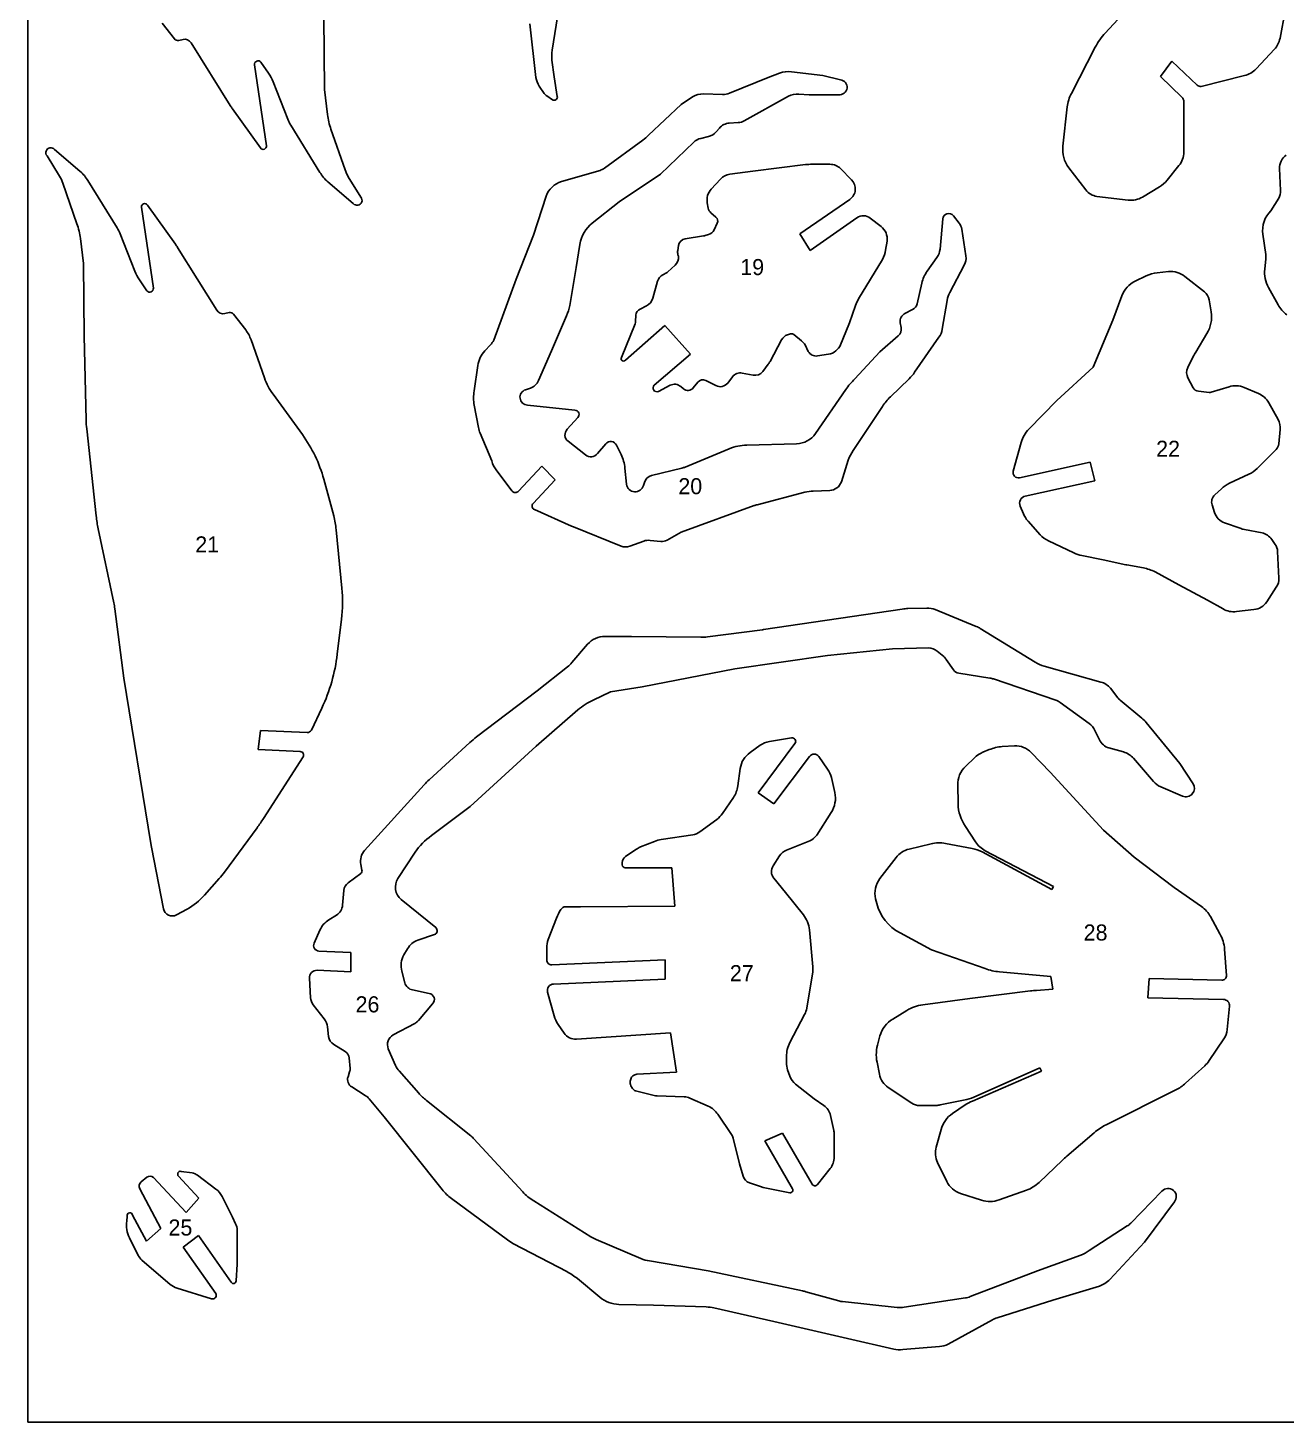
# Model space of a CAD drawing. Extents: x 0 to 24, y 0 to 19.3.
# Drawn here: x 0 to 8.31, y 0 to 9.2 of the extents above; entities that cross this region are included whole.
import ezdxf

# ---------------------------------------------------------------- set-up
doc = ezdxf.new("R2010")
doc.units = 0
doc.layers.add('WHITE', color=7, linetype='CONTINUOUS')
doc.layers.add('YELLOW', color=2, linetype='CONTINUOUS')

msp = doc.modelspace()

# ---------------------------------------------------------------- linework, layer by layer
at = {"layer": 'WHITE', "linetype": 'CONTINUOUS'}
for p, q in [((0, 0), (0, 19.260324)), ((7.114148, 9.170262), (7.283832, 9.351603)), ((8.301888, 9.316611), (8.267977, 9.135262)), ((0.88677, 9.235733), (0.967369, 9.131804)), ((1.957875, 8.797748), (1.953633, 9.278153)), ((3.315439, 9.231766), (3.354681, 8.87756)), ((3.46179, 9.056784), (3.496787, 9.277369)), ((0.997063, 9.1212), (1.024645, 9.127527)), ((1.077661, 9.105293), (1.336422, 8.691697)), ((6.890381, 8.771513), (7.048402, 9.077995)), ((8.230855, 9.063152), (8.109963, 8.933766)), ((1.575035, 8.426572), (1.496558, 8.960004)), ((1.538978, 8.976971), (1.588821, 8.904857)), ((3.474517, 8.880742), (3.46073, 8.991033)), ((7.55426, 8.984671), (7.477904, 8.882863)), ((7.720758, 8.825596), (7.55426, 8.984671)), ((1.619577, 8.848652), (1.716082, 8.601555)), ((3.495726, 8.75136), (3.474517, 8.880742)), ((4.633642, 8.772575), (4.889223, 8.876499)), ((4.889223, 8.876499), (4.963459, 8.905133)), ((5.042996, 8.914671), (5.248734, 8.889225)), ((5.248734, 8.889225), (5.365388, 8.861652)), ((7.477904, 8.882863), (7.620012, 8.746057)), ((8.033606, 8.889225), (7.747272, 8.818172)), ((1.978025, 8.63231), (1.957875, 8.797748)), ((3.376948, 8.819231), (3.409826, 8.771509)), ((3.426794, 8.754541), (3.463912, 8.730151)), ((4.314433, 8.699395), (4.388668, 8.748179)), ((4.461842, 8.768324), (4.586982, 8.764086)), ((5.021776, 8.752441), (4.730148, 8.590165)), ((5.159651, 8.763026), (5.089659, 8.767268)), ((5.353723, 8.763026), (5.159651, 8.763026)), ((1.35127, 8.669426), (1.53582, 8.41174)), ((4.098084, 8.495786), (4.314433, 8.699395)), ((6.83418, 8.423665), (6.862814, 8.682428)), ((7.632737, 8.716364), (7.632737, 8.384428)), ((1.736231, 8.562317), (1.928181, 8.250529)), ((4.690911, 8.578486), (4.631522, 8.575318)), ((2.094681, 8.267498), (2.001357, 8.534744)), ((4.493662, 8.486216), (4.442753, 8.47457)), ((4.565772, 8.542442), (4.544562, 8.518051)), ((0.34392, 8.258227), (0.176362, 8.401395)), ((3.806446, 8.277327), (4.060974, 8.463964)), ((4.397144, 8.450187), (4.176567, 8.239138)), ((0.126519, 8.358975), (0.209241, 8.225355)), ((5.134199, 8.301708), (4.787416, 8.258227)), ((5.296456, 8.303829), (5.177679, 8.303823)), ((7.600921, 8.295346), (7.522446, 8.198839)), ((0.588897, 7.883871), (0.396947, 8.195659)), ((2.198609, 8.087213), (2.115887, 8.220833)), ((3.5233, 8.189296), (3.77782, 8.26353)), ((4.176567, 8.239138), (3.905079, 8.056733)), ((4.574255, 8.206263), (4.5127, 8.140555)), ((4.787416, 8.258227), (4.634703, 8.238081)), ((5.438563, 8.202022), (5.366449, 8.275196)), ((6.985833, 8.134149), (6.87342, 8.280499)), ((8.264783, 8.275195), (8.272218, 8.129908)), ((0.230447, 8.17869), (0.323771, 7.911444)), ((1.981207, 8.18796), (2.148766, 8.044793)), ((7.471545, 8.154292), (7.360188, 8.087488)), ((0.750093, 8.019616), (0.828569, 7.486184)), ((0.973857, 7.776761), (0.789308, 8.034448)), ((3.337713, 7.836148), (3.422552, 8.09279)), ((3.905079, 8.056733), (3.726915, 7.915687)), ((4.486233, 8.048248), (4.492567, 8.014307)), ((5.098142, 7.843572), (5.426897, 8.071579)), ((7.265805, 8.067338), (7.059006, 8.091729)), ((8.259492, 8.080064), (8.207529, 7.997345)), ((4.510626, 7.983558), (4.543505, 7.95493)), ((4.551985, 7.915687), (4.531835, 7.871145)), ((5.474619, 7.950682), (5.164954, 7.734341)), ((5.633695, 7.893416), (5.562642, 7.948561)), ((6.022899, 7.742824), (6.040926, 7.943259)), ((6.11092, 7.96447), (6.149098, 7.915687)), ((0.705551, 7.597536), (0.609045, 7.844633)), ((3.224238, 7.545572), (3.337713, 7.836148)), ((4.461843, 7.830847), (4.339884, 7.811758)), ((4.493658, 7.839331), (4.472446, 7.834032)), ((5.164954, 7.734341), (5.098142, 7.843572)), ((6.167126, 7.874327), (6.193638, 7.698284)), ((8.154472, 7.841448), (8.173592, 7.707829)), ((0.347103, 7.813878), (0.367252, 7.64844)), ((1.247466, 7.340895), (0.988705, 7.754491)), ((3.645261, 7.774639), (3.620866, 7.621928)), ((4.296404, 7.768277), (4.291102, 7.735402)), ((5.663388, 7.736461), (5.672934, 7.796911)), ((0.367252, 7.64844), (0.371494, 7.168034)), ((4.292163, 7.706768), (4.295343, 7.696162)), ((5.485225, 7.41513), (5.642181, 7.676011)), ((5.938043, 7.597546), (6.002749, 7.688739)), ((8.173591, 7.679195), (8.167229, 7.612383)), ((3.620866, 7.621928), (3.578446, 7.37059)), ((4.216867, 7.586932), (4.192469, 7.574217)), ((4.273074, 7.636775), (4.225355, 7.593291)), ((6.183022, 7.637842), (6.087588, 7.45755)), ((7.384572, 7.566799), (7.312467, 7.532846)), ((7.531991, 7.595401), (7.457754, 7.587992)), ((7.769541, 7.460732), (7.640161, 7.5636)), ((0.78615, 7.469216), (0.736306, 7.541331)), ((3.075756, 7.143647), (3.224238, 7.545572)), ((4.15854, 7.531786), (4.126725, 7.419373)), ((5.871247, 7.382254), (5.903062, 7.51906)), ((8.192622, 7.490393), (8.255251, 7.376953)), ((4.084305, 7.368468), (4.041888, 7.34831)), ((5.425836, 7.256055), (5.465006, 7.371673)), ((6.06956, 7.405586), (6.037746, 7.214695)), ((7.223385, 7.43422), (7.165056, 7.274084)), ((7.813022, 7.32923), (7.800296, 7.408767)), ((1.328064, 7.324987), (1.300483, 7.318661)), ((1.438357, 7.210454), (1.357758, 7.314383)), ((3.557234, 7.303778), (3.457548, 7.072589)), ((4.015372, 7.30802), (4.012196, 7.26666)), ((5.791689, 7.319725), (5.840493, 7.344077)), ((7.165056, 7.274084), (7.033555, 6.965479)), ((4.009008, 7.250752), (3.919926, 7.029109)), ((3.945379, 7.011079), (4.206261, 7.240148)), ((4.206261, 7.240148), (4.375942, 7.049258)), ((5.015423, 7.177579), (5.036633, 7.183942)), ((5.057843, 7.179699), (5.108742, 7.138333)), ((5.366449, 7.112888), (5.421595, 7.24545)), ((5.421595, 7.24545), (5.425836, 7.256055)), ((5.766258, 7.225301), (5.759894, 7.257115)), ((7.712274, 7.064105), (7.785449, 7.186062)), ((0.371494, 7.168034), (0.384219, 6.616574)), ((1.562436, 6.893364), (1.473354, 7.145763)), ((3.017442, 7.071529), (3.054559, 7.110766)), ((4.90089, 7.002596), (4.977236, 7.145768)), ((5.132078, 7.110766), (5.153281, 7.068342)), ((5.626272, 7.066225), (5.747168, 7.171215)), ((6.015469, 7.161674), (5.85534, 6.930482)), ((3.457548, 7.072589), (3.371648, 6.875336)), ((4.375942, 7.049258), (4.136269, 6.845641)), ((5.213737, 7.038652), (5.286903, 7.050376)), ((5.459772, 6.887001), (5.626272, 7.066225)), ((7.659225, 6.962309), (7.695306, 7.03441)), ((2.946392, 6.807463), (2.97184, 6.976083)), ((4.717423, 6.92518), (4.788477, 6.911393)), ((4.852107, 6.935784), (4.888167, 6.983504)), ((7.033555, 6.965479), (6.793881, 6.744895)), ((3.319684, 6.826553), (3.286808, 6.814887)), ((4.163841, 6.804282), (4.241258, 6.844581)), ((4.311251, 6.836097), (4.32822, 6.821251)), ((4.39397, 6.827614), (4.424725, 6.865791)), ((4.475629, 6.876397), (4.543501, 6.842461)), ((4.620918, 6.859428), (4.651671, 6.899727)), ((5.200981, 6.526453), (5.401446, 6.817008)), ((5.819283, 6.888061), (5.695204, 6.768225)), ((7.694246, 6.828674), (7.66031, 6.893364)), ((7.931801, 6.835026), (7.813022, 6.79898)), ((8.124797, 6.791529), (8.031485, 6.830794)), ((1.812714, 6.519008), (1.618642, 6.785194)), ((6.793881, 6.744895), (6.609355, 6.555065)), ((7.799227, 6.797854), (7.729242, 6.805343)), ((8.25522, 6.618678), (8.193741, 6.728987)), ((2.975022, 6.565669), (2.947449, 6.713079)), ((3.298473, 6.713079), (3.612381, 6.681265)), ((3.631445, 6.631445), (3.560418, 6.554005)), ((5.642178, 6.704595), (5.449168, 6.415079)), ((0.388461, 6.557185), (0.450928, 5.983443)), ((8.259473, 6.457501), (8.269037, 6.551883)), ((3.063042, 6.345086), (2.985627, 6.528553)), ((3.56676, 6.475501), (3.681314, 6.385384)), ((3.760852, 6.393869), (3.815997, 6.45856)), ((3.887052, 6.450076), (3.916746, 6.388567)), ((4.747117, 6.450076), (5.075872, 6.45856)), ((6.558441, 6.467046), (6.506486, 6.278274)), ((4.340946, 6.304787), (4.631522, 6.425683)), ((8.116328, 6.29524), (8.242525, 6.421442)), ((3.196614, 6.147793), (3.091676, 6.285697)), ((3.392859, 6.31115), (3.239085, 6.145711)), ((3.48194, 6.221008), (3.392859, 6.31115)), ((3.942198, 6.297364), (3.952802, 6.191314)), ((4.118241, 6.248581), (4.318674, 6.298424)), ((5.417345, 6.350391), (5.371751, 6.208281)), ((6.547846, 6.234794), (7.013406, 6.337663)), ((7.013406, 6.337663), (7.04522, 6.214645)), ((2.019511, 5.982395), (1.953743, 6.224184)), ((3.336588, 6.065174), (3.48194, 6.221008)), ((4.065175, 6.183901), (4.070518, 6.201918)), ((7.04522, 6.214645), (6.586023, 6.112836)), ((7.933919, 6.197677), (8.062239, 6.258124)), ((5.131018, 6.138288), (4.81605, 6.056629)), ((5.294334, 6.149954), (5.185104, 6.145711)), ((7.837414, 6.122381), (7.880894, 6.161619)), ((3.590112, 5.914524), (3.345136, 6.023755)), ((4.794839, 6.050267), (4.314433, 5.874223)), ((6.552088, 6.047086), (6.573298, 5.997242)), ((7.835282, 6.005723), (7.819385, 6.054508)), ((0.464818, 5.896494), (0.567682, 5.408663)), ((2.073596, 5.505169), (2.035419, 5.891193)), ((3.601776, 5.91028), (3.590112, 5.914524)), ((3.917806, 5.783021), (3.601776, 5.91028)), ((6.604054, 5.948459), (6.683589, 5.858317)), ((8.003913, 5.900737), (7.902104, 5.936793)), ((8.149201, 5.869981), (8.032546, 5.892253)), ((4.066247, 5.815973), (3.974012, 5.78302)), ((4.178685, 5.81375), (4.109757, 5.821199)), ((4.314433, 5.874223), (4.221108, 5.82226)), ((6.738734, 5.818015), (6.907356, 5.73848)), ((8.235102, 5.794687), (8.212831, 5.827561)), ((6.959321, 5.720455), (7.099305, 5.691817)), ((8.260536, 5.57198), (8.252069, 5.748024)), ((7.099305, 5.691817), (7.249897, 5.660002)), ((7.249897, 5.660002), (7.257321, 5.658943)), ((7.257321, 5.658943), (7.365491, 5.638792)), ((7.442903, 5.612273), (7.600923, 5.52744)), ((7.600923, 5.52744), (7.789692, 5.426692)), ((8.179959, 5.415024), (8.243586, 5.511532)), ((0.574049, 5.369426), (0.634498, 4.910229)), ((5.77368, 5.367305), (4.857409, 5.23156)), ((5.935937, 5.373667), (5.810798, 5.370487)), ((6.262572, 5.252773), (5.990022, 5.364123)), ((7.789692, 5.426692), (7.8915, 5.368366)), ((7.980581, 5.350336), (8.096175, 5.364123)), ((2.042842, 5.069305), (2.070414, 5.300494)), ((3.986739, 5.18702), (3.810696, 5.18702)), ((4.442753, 5.181712), (3.986739, 5.18702)), ((4.849986, 5.230501), (4.487295, 5.183838)), ((4.857409, 5.23156), (4.849986, 5.230501)), ((6.651769, 5.01627), (6.289084, 5.238984)), ((3.69615, 5.135065), (3.591171, 5.014159)), ((5.279487, 5.060821), (5.708991, 5.105362)), ((5.708991, 5.105362), (5.946543, 5.110664)), ((6.004861, 5.089444), (6.047289, 5.053397)), ((3.563598, 4.986585), (3.362104, 4.82751)), ((4.056732, 4.852963), (4.667579, 4.972799)), ((4.667579, 4.972799), (5.279487, 5.060821)), ((6.064252, 5.034305), (6.111981, 4.965376)), ((7.084459, 4.885838), (6.711162, 4.989766)), ((0.634498, 4.910229), (0.81258, 3.820022)), ((6.146977, 4.944166), (6.352713, 4.911289)), ((6.376046, 4.90599), (6.787518, 4.766001)), ((3.362104, 4.82751), (2.962295, 4.523147)), ((3.732221, 4.767056), (3.847813, 4.821147)), ((3.847813, 4.821147), (4.056732, 4.852963)), ((7.196871, 4.781909), (7.148088, 4.844479)), ((1.872102, 4.568748), (1.941037, 4.714035)), ((3.355741, 4.461638), (3.631471, 4.70131)), ((6.817212, 4.751153), (7.008103, 4.612228)), ((7.354887, 4.648285), (7.212779, 4.766001)), ((7.607286, 4.348164), (7.38352, 4.619652)), ((1.520015, 4.440428), (1.536983, 4.566628)), ((1.536983, 4.566628), (1.843467, 4.551781)), ((5.042996, 4.516784), (4.896647, 4.492392)), ((7.046271, 4.566622), (7.075975, 4.504058)), ((1.798927, 4.426642), (1.520015, 4.440428)), ((2.917749, 4.486033), (2.649447, 4.241053)), ((2.920935, 4.063951), (3.355741, 4.461638)), ((4.835129, 4.468013), (4.768327, 4.420279)), ((4.822413, 4.154093), (5.065266, 4.480726)), ((6.306051, 4.422399), (6.348471, 4.439368)), ((6.432251, 4.459518), (6.51497, 4.463758)), ((6.624198, 4.421336), (6.749341, 4.290897)), ((7.138545, 4.451032), (7.233989, 4.42452)), ((1.556072, 3.985473), (1.81691, 4.391677)), ((5.16066, 4.394865), (4.926342, 4.080918)), ((5.280548, 4.309987), (5.222221, 4.393766)), ((6.192578, 4.331196), (6.249845, 4.385282)), ((7.299734, 4.382095), (7.432303, 4.229388)), ((7.694227, 4.21453), (7.607286, 4.348164)), ((4.70364, 4.314228), (4.687728, 4.199694)), ((5.328273, 4.156215), (5.306001, 4.25484)), ((6.749341, 4.290897), (7.102487, 3.906996)), ((2.616572, 4.208178), (2.223126, 3.773373)), ((4.926342, 4.080918), (4.822413, 4.154093)), ((6.141675, 4.083039), (6.139553, 4.203937)), ((7.480021, 4.19438), (7.624253, 4.132883)), ((2.664295, 3.871999), (2.920935, 4.063951)), ((4.659095, 4.123338), (4.586982, 4.018348)), ((4.548803, 3.979111), (4.43745, 3.897452)), ((5.208435, 3.875182), (5.30388, 4.023652)), ((1.29837, 3.631266), (1.513627, 3.923981)), ((4.38973, 3.877291), (4.181871, 3.845487)), ((6.25719, 3.830587), (6.190458, 3.931388)), ((7.102487, 3.906996), (7.303982, 3.729893)), ((0.81258, 3.820022), (0.816903, 3.795643)), ((0.816903, 3.795643), (0.89538, 3.388412)), ((4.015372, 3.780796), (3.945379, 3.734134)), ((4.138391, 3.833818), (4.045065, 3.796704)), ((5.010107, 3.776588), (5.162832, 3.838063)), ((5.818221, 3.782917), (5.96351, 3.817914)), ((6.060012, 3.820016), (6.234998, 3.787159)), ((2.198703, 3.682164), (2.206158, 3.643992)), ((2.443675, 3.588869), (2.557185, 3.761707)), ((3.924124, 3.693836), (3.924169, 3.678988)), ((4.921039, 3.672625), (4.963459, 3.737317)), ((5.626252, 3.587801), (5.732321, 3.726711)), ((6.30181, 3.763829), (6.762067, 3.515671)), ((6.772671, 3.536881), (6.32196, 3.772313)), ((7.303982, 3.729893), (7.569107, 3.528398)), ((2.19766, 3.621743), (2.113896, 3.560212)), ((3.944319, 3.65884), (4.252923, 3.6599)), ((4.252923, 3.6599), (4.270953, 3.406441)), ((5.002698, 3.496583), (4.92528, 3.590968)), ((1.165808, 3.478555), (1.262313, 3.587785)), ((2.08632, 3.51037), (2.077839, 3.412804)), ((6.762067, 3.515671), (6.772671, 3.536881)), ((7.569107, 3.528398), (7.750452, 3.403258)), ((2.692897, 3.264297), (2.464921, 3.44992)), ((4.270953, 3.406441), (3.648439, 3.402199)), ((5.120416, 3.349176), (5.002698, 3.496583)), ((5.605035, 3.424462), (5.597638, 3.454163)), ((0.981282, 3.348112), (1.051275, 3.38629)), ((2.037539, 3.347054), (1.987696, 3.315238)), ((3.490425, 3.327963), (3.436338, 3.185857)), ((3.648439, 3.402199), (3.551933, 3.402199)), ((7.808718, 3.337473), (7.87135, 3.222973)), ((1.928304, 3.248427), (1.89013, 3.161465)), ((5.182977, 3.00451), (5.160711, 3.250546)), ((5.967753, 3.117984), (5.758834, 3.229336)), ((2.575216, 3.181604), (2.684444, 3.218731)), ((1.921945, 3.109501), (2.132984, 3.099955)), ((2.132984, 3.099955), (2.132984, 2.972696)), ((2.482922, 3.084064), (2.50628, 3.124347)), ((3.425734, 3.128589), (3.425734, 3.051172)), ((3.459669, 3.019357), (4.207323, 3.052233)), ((4.207323, 3.052233), (4.207323, 2.924974)), ((6.320898, 2.993906), (5.967753, 3.117984)), ((7.902096, 3.122225), (7.91377, 2.949365)), ((2.132984, 2.972696), (1.91028, 2.983301)), ((2.489239, 2.900562), (2.469163, 2.976938)), ((5.143746, 2.733022), (5.181921, 2.95891)), ((6.755704, 2.941942), (6.415284, 2.972696)), ((1.859359, 2.930275), (1.866798, 2.801956)), ((4.207323, 2.924974), (3.471335, 2.892098)), ((6.660261, 2.849607), (6.76843, 2.859222)), ((6.76843, 2.859222), (6.755704, 2.941942)), ((7.40473, 2.929215), (7.394124, 2.801956)), ((7.883013, 2.917493), (7.40473, 2.929215)), ((2.649447, 2.830589), (2.540216, 2.852859)), ((3.432097, 2.838012), (3.474517, 2.682118)), ((5.909424, 2.75529), (6.219091, 2.796652)), ((6.219091, 2.796652), (6.619959, 2.846496)), ((7.394124, 2.801956), (7.89468, 2.790289)), ((1.884827, 2.754233), (1.956942, 2.66197)), ((2.578389, 2.651369), (2.672778, 2.760596)), ((5.031331, 2.505016), (5.128897, 2.691663)), ((5.711109, 2.660913), (5.804435, 2.718176)), ((7.933915, 2.745749), (7.919073, 2.590915)), ((1.97815, 2.608945), (1.985574, 2.546374)), ((2.411895, 2.555919), (2.554002, 2.631215)), ((3.50103, 2.625912), (3.541328, 2.567584)), ((2.019511, 2.493349), (2.095867, 2.446688)), ((3.621926, 2.528346), (4.24338, 2.570766)), ((4.24338, 2.570766), (4.283678, 2.310944)), ((5.613545, 2.505016), (5.626272, 2.549556)), ((7.896801, 2.529407), (7.800296, 2.38624)), ((2.121318, 2.404268), (2.127682, 2.335336)), ((2.42779, 2.354418), (2.38008, 2.464716)), ((5.00906, 2.372453), (5.00906, 2.413812)), ((2.124501, 2.313065), (2.113896, 2.280189)), ((2.580513, 2.170955), (2.451135, 2.318367)), ((4.283678, 2.310944), (4.020675, 2.296097)), ((5.032326, 2.283348), (5.016483, 2.32579)), ((5.623089, 2.296097), (5.607182, 2.375634)), ((6.23712, 2.118992), (6.692074, 2.317307)), ((6.681468, 2.338517), (6.261511, 2.150808)), ((6.692074, 2.317307), (6.681468, 2.338517)), ((7.7706, 2.352306), (7.643343, 2.236709)), ((2.138287, 2.212318), (2.227368, 2.157172)), ((3.980361, 2.264286), (3.977194, 2.250496)), ((3.981407, 2.220784), (3.993102, 2.201713)), ((5.191467, 2.1349), (5.069508, 2.231406)), ((5.837299, 2.10519), (5.681418, 2.209136)), ((2.253884, 2.133842), (2.353569, 2.015064)), ((2.925173, 1.888859), (2.631419, 2.123235)), ((4.01112, 2.187892), (4.135208, 2.156111)), ((4.154298, 2.15293), (4.334583, 2.147626)), ((4.37064, 2.139143), (4.492596, 2.085057)), ((5.256157, 2.09036), (5.191467, 2.1349)), ((6.200001, 2.130662), (6.023959, 2.093542)), ((7.580774, 2.193226), (7.119456, 1.963099)), ((4.556227, 2.032033), (4.646369, 1.89841)), ((5.998506, 2.090353), (5.887154, 2.09036)), ((6.105618, 2.037334), (6.189397, 2.093542)), ((2.353569, 2.015064), (2.736408, 1.534658)), ((5.320845, 1.925982), (5.299637, 2.024609)), ((3.267716, 1.519807), (2.944267, 1.870837)), ((4.656914, 1.875064), (4.699394, 1.705398)), ((4.866953, 1.85599), (4.983609, 1.906893)), ((5.049308, 1.539932), (4.866953, 1.85599)), ((4.983609, 1.906893), (5.17768, 1.570715)), ((5.324029, 1.749939), (5.324029, 1.90053)), ((5.997413, 1.815699), (6.030322, 1.932345)), ((7.040979, 1.910074), (6.859633, 1.755242)), ((4.699394, 1.705398), (4.723786, 1.62268)), ((5.213737, 1.568593), (5.297517, 1.673583)), ((6.067439, 1.588744), (6.00699, 1.713883)), ((6.832061, 1.729788), (6.677227, 1.58238)), ((0.785088, 1.616317), (0.747972, 1.585562)), ((1.044912, 1.383007), (0.82857, 1.614195)), ((0.995067, 1.62268), (1.129752, 1.478452)), ((1.08521, 1.644949), (1.012035, 1.655554)), ((1.241079, 1.538869), (1.120206, 1.630103)), ((4.764084, 1.580259), (4.843623, 1.552686)), ((0.739432, 1.540991), (0.878413, 1.279077)), ((1.129752, 1.478452), (1.044912, 1.383007)), ((1.350335, 1.353313), (1.282463, 1.489057)), ((2.796857, 1.475269), (3.165911, 1.202721)), ((4.854227, 1.549504), (5.031331, 1.514508)), ((6.297567, 1.464665), (6.157581, 1.510267)), ((6.594508, 1.531477), (6.413163, 1.466786)), ((7.48851, 1.524053), (7.282772, 1.313014)), ((3.717371, 1.223931), (3.339833, 1.460422)), ((7.373975, 1.187875), (7.570168, 1.45406)), ((0.655708, 1.359675), (0.652526, 1.3268)), ((0.782968, 1.194238), (0.691765, 1.367099)), ((1.371545, 1.309832), (1.350335, 1.353313)), ((7.259442, 1.294984), (7.007043, 1.132728)), ((0.670531, 1.217557), (0.728883, 1.100913)), ((0.878413, 1.279077), (0.782968, 1.194238)), ((1.024761, 1.154998), (1.12657, 1.231355)), ((1.12657, 1.231355), (1.342912, 0.92381)), ((1.38215, 1.043646), (1.38215, 1.266352)), ((4.048242, 1.079692), (3.753428, 1.205902)), ((1.239986, 0.849536), (1.024761, 1.154998)), ((3.207269, 1.177267), (3.558297, 0.993803)), ((7.143846, 0.941839), (7.373975, 1.187875)), ((0.753273, 1.069097), (0.939922, 0.908962)), ((1.374672, 0.93229), (1.38215, 1.043646)), ((4.491536, 0.999106), (4.105515, 1.063796)), ((6.952957, 1.101973), (6.667682, 0.999106)), ((3.628249, 0.947093), (3.77676, 0.824122)), ((5.115111, 0.866544), (4.491536, 0.999106)), ((6.667682, 0.999106), (6.222272, 0.828365)), ((0.985524, 0.884571), (1.213531, 0.814579)), ((5.355842, 0.799726), (5.137381, 0.860179)), ((6.76843, 0.803974), (7.074915, 0.898358)), ((3.902959, 0.777464), (4.132027, 0.772159)), ((4.132027, 0.772159), (4.479871, 0.760493)), ((4.529706, 0.754091), (4.926342, 0.665047)), ((5.740805, 0.757311), (5.379174, 0.795489)), ((6.190458, 0.81988), (5.786407, 0.758372)), ((6.399375, 0.68838), (6.76843, 0.803974)), ((4.926342, 0.665047), (5.41205, 0.551574)), ((6.076974, 0.515537), (6.368621, 0.675652)), ((5.41205, 0.551574), (5.717475, 0.482641)), ((5.776861, 0.4784), (6.018656, 0.49855)), ((23.982879, 0), (0, 0))]:
    msp.add_line(p, q, dxfattribs=at)
for centre, radius, start, end in [((0.990922, 9.150881), 0.03031, -140.993852, -78.310168), ((1.035772, 9.079735), 0.04907, 31.388477, 103.106101), ((7.412578, 8.888059), 0.41073, 136.6008, 152.455742), ((8.12396, 9.163789), 0.146815, -43.273, -11.204335), ((3.691814, 9.020197), 0.232917, 170.9622, 187.192935), ((1.519889, 8.963185), 0.023546, 35.837653, 187.764626), ((7.99755, 9.038755), 0.153816, -76.443, -43.044319), ((1.364845, 8.745782), 0.274718, 21.990546, 35.3834), ((3.479713, 8.891877), 0.125849, -173.467808, -144.7428), ((5.02115, 8.76048), 0.155733, 81.93617, 111.743303), ((5.359555, 8.812339), 0.049656, -96.745044, 83.254956), ((3.462639, 8.807354), 0.063828, -145.834679, -124.165301), ((3.475577, 8.747119), 0.020591, -124.506092, 11.887792), ((4.457283, 8.641917), 0.126489, 87.93417, 122.850678), ((4.590057, 8.879681), 0.115636, -91.52401, -67.857099), ((5.081175, 8.643295), 0.124263, 86.085126, 118.5558), ((7.116168, 8.65284), 0.255076, 152.2738, 173.338899), ((7.592969, 8.716894), 0.039772, -0.763499, 47.161079), ((7.740673, 8.845663), 0.028272, -134.781397, -76.501909), ((1.716777, 8.9292), 0.448417, -148.018316, -144.597772), ((1.95024, 8.696999), 0.252862, -157.82372, -147.81652), ((2.445379, 8.692501), 0.471215, -172.661231, -160.44036), ((4.636562, 8.483052), 0.092404, 93.126587, 140.004256), ((4.685183, 8.669489), 0.091182, -86.398599, -60.453159), ((3.892566, 8.697911), 0.288257, -54.251587, -44.5231), ((4.465023, 8.378065), 0.099042, 102.994617, 133.264199), ((4.47181, 8.577757), 0.094115, -76.5745, -39.375307), ((0.15144, 8.380186), 0.032725, 40.399251, 220.401318), ((1.553826, 8.42339), 0.021446, -147.095459, 8.531186), ((7.031861, 8.400886), 0.198989, 173.426523, 217.228319), ((7.49063, 8.384957), 0.142108, -39.0936, -0.213362), ((5.175558, 7.899566), 0.404263, 89.69935, 95.872116), ((5.29697, 8.205219), 0.098612, 45.204872, 90.298569), ((8.367982, 8.279968), 0.10331, 125.305214, 182.6476), ((0, 8.102122), 0.242833, 18.37956, 30.49609), ((0.170847, 8.057793), 0.264817, 31.37302, 49.189652), ((2.154281, 8.388395), 0.264817, -148.62698, -130.810348), ((2.325128, 8.344066), 0.242833, -161.62044, -149.50391), ((3.753852, 8.349854), 0.08959, -74.482497, -54.0521), ((4.648914, 8.137754), 0.101328, 98.06204, 137.460084), ((5.377799, 8.141713), 0.085612, -55.005772, 44.784095), ((7.371324, 8.32016), 0.193795, -58.8589, -38.757741), ((3.564736, 8.045196), 0.149939, 106.042704, 161.492739), ((4.590162, 8.068398), 0.105863, 137.0306, 190.97224), ((7.072781, 8.199811), 0.108956, -142.940409, -97.26292), ((8.186346, 8.125286), 0.085997, -31.726043, 3.080603), ((0.771302, 8.022797), 0.021446, 32.904541, 188.531186), ((2.173687, 8.066002), 0.032725, -139.600749, 40.401318), ((4.547106, 8.02566), 0.055708, -168.2414, -130.908064), ((7.283496, 8.215598), 0.149312, -96.804653, -59.093515), ((3.86616, 7.740915), 0.22346, 128.545192, 171.3199), ((4.521231, 7.929579), 0.033746, -24.309843, 48.695651), ((5.517203, 7.890378), 0.073824, 52.011402, 125.227924), ((6.080166, 7.939866), 0.039386, 38.66004, 175.058658), ((6.079101, 7.860568), 0.089094, 8.883876, 38.218182), ((8.336486, 7.86648), 0.183727, 134.579059, 187.8307), ((-0.120252, 7.753687), 0.471215, 7.338769, 19.55964), ((0.374888, 7.749188), 0.252862, 22.17628, 32.18348), ((4.436603, 7.93414), 0.106331, -76.268666, -70.299999), ((4.479085, 7.895632), 0.058157, -75.487918, -24.901255), ((5.570497, 7.81149), 0.103469, -8.100331, 52.353), ((0.60835, 7.516988), 0.448417, 31.981684, 35.402228), ((4.365349, 7.723815), 0.075145, 171.130259, 193.111935), ((4.348262, 7.759899), 0.052531, 99.176869, 170.822918), ((5.503147, 7.758732), 0.161781, -30.7512, -7.91233), ((5.913005, 7.752969), 0.110361, -35.591423, -5.274236), ((4.225202, 7.688595), 0.070548, -47.268327, 6.157357), ((6.095966, 7.684286), 0.09867, -28.0798, 8.156229), ((8.053437, 7.693511), 0.121005, -6.7948, 6.795409), ((0.960283, 7.700405), 0.274718, -158.009454, -144.6166), ((4.225245, 7.513227), 0.069239, 118.253599, 164.452401), ((4.198308, 7.62055), 0.0384, -61.099086, -45.224098), ((6.120677, 7.469109), 0.223274, 144.8832, 167.072431), ((7.482252, 7.366454), 0.222889, 96.310087, 115.9919), ((7.54726, 7.447475), 0.148713, 51.339873, 95.89352), ((8.376147, 7.592233), 0.209888, 174.49105, 209.0265), ((0.805239, 7.483003), 0.023546, -144.162347, 7.764626), ((6.240069, 7.375538), 0.173137, 151.726436, 170.005553), ((7.388053, 7.375031), 0.174983, 115.592304, 160.229372), ((7.71759, 7.394903), 0.08386, 9.516046, 51.72014), ((3.253191, 7.437082), 0.331982, -23.6744, -11.553839), ((4.049798, 7.44035), 0.079736, -64.356774, -15.253197), ((5.681418, 7.297414), 0.228798, 149.036243, 161.061), ((5.815865, 7.395393), 0.056919, -64.362419, -13.345886), ((8.437788, 7.477444), 0.20837, -151.166074, -126.590975), ((1.289356, 7.366453), 0.04907, -148.611523, -76.893899), ((1.334205, 7.295306), 0.03031, 39.006148, 101.689832), ((4.062139, 7.306111), 0.046806, 115.636199, 177.662641), ((5.818434, 7.266766), 0.059331, 116.794099, 189.361135), ((7.605037, 7.295047), 0.210775, -31.135804, 9.333427), ((1.25774, 7.070933), 0.22823, 19.139555, 37.684982), ((3.960861, 7.268675), 0.051374, -20.417616, -2.2477), ((5.043189, 7.161581), 0.023302, 51.034041, 106.340587), ((5.709289, 7.214996), 0.057893, -49.13464, 10.253277), ((5.90847, 7.237814), 0.131327, -35.4354, -10.139231), ((2.984884, 7.178956), 0.097491, -44.382992, -21.2343), ((5.035996, 7.114055), 0.066772, 107.945745, 151.643999), ((5.053389, 7.067816), 0.089647, 28.626688, 51.86933), ((5.27111, 7.152339), 0.103178, -81.1958, -22.479434), ((3.147065, 6.950982), 0.177014, 137.077825, 171.847802), ((3.932653, 7.020094), 0.015596, 144.688323, 324.688323), ((4.778826, 7.07015), 0.13951, -38.394699, -28.961537), ((5.203769, 7.094753), 0.056979, -152.385699, -79.924068), ((8.058846, 6.846384), 0.409286, 147.8623, 152.651488), ((4.705114, 6.859324), 0.066996, 79.412731, 142.910775), ((4.80041, 6.975456), 0.065165, -100.55197, -37.50271), ((5.621199, 7.092962), 0.284994, -45.969229, -34.758431), ((7.726803, 6.928892), 0.07539, 153.687299, 208.115867), ((1.954403, 7.028347), 0.414558, -160.997609, -144.088447), ((3.301322, 6.764978), 0.051977, 106.215077, 266.85819), ((3.28892, 6.91139), 0.090243, -70.068019, -23.548295), ((4.153236, 6.827083), 0.025146, 132.435999, 294.943905), ((4.270074, 6.789356), 0.062291, 48.621552, 117.555994), ((4.358004, 6.856367), 0.046046, -130.303985, -38.640759), ((4.456825, 6.83919), 0.041689, 63.18766, 140.351208), ((4.572003, 6.897512), 0.061992, -117.372327, -37.904188), ((5.817309, 6.52976), 0.505424, 135.023742, 145.36614), ((7.732954, 6.848824), 0.043639, -152.5008, -94.879274), ((7.975808, 6.695474), 0.146326, 67.635676, 107.5026), ((3.23092, 6.763453), 0.287913, 171.2073, 190.076442), ((5.966014, 6.488636), 0.38924, 134.08617, 146.301561), ((7.803478, 6.830795), 0.033216, -97.3527, -73.302507), ((8.068178, 6.659843), 0.143343, 28.840508, 66.7346), ((3.609412, 6.651571), 0.029842, -42.410399, 84.289407), ((1.192311, 6.644448), 0.808572, -178.024461, -173.804451), ((3.149781, 6.595529), 0.177292, -170.304068, -157.804275), ((3.600505, 6.517735), 0.05406, 137.861572, 231.3752), ((6.75422, 6.412534), 0.203226, 135.465122, 164.4408), ((8.154503, 6.563018), 0.115074, -5.552971, 28.92647), ((1.087332, 5.990879), 0.897273, 15.07099, 36.057246), ((3.848724, 6.43086), 0.042875, 26.626546, 139.755555), ((4.755246, 6.125455), 0.324723, 91.434468, 112.396621), ((5.0711, 6.616574), 0.158087, -88.270116, -34.7559), ((8.199786, 6.463544), 0.059993, -44.569579, -5.781199), ((3.716702, 6.430694), 0.057492, -127.991095, -39.8305), ((3.671751, 6.271043), 0.271724, 5.558651, 25.626971), ((5.664344, 6.269048), 0.260049, 145.836853, 161.772), ((3.225236, 6.386689), 0.167445, -165.613969, -142.905415), ((4.28945, 6.442873), 0.147375, -78.562518, -69.548133), ((6.540524, 6.269241), 0.035216, 165.137886, 282.000783), ((7.98493, 6.42876), 0.187332, -65.626269, -45.4588), ((4.009751, 6.199162), 0.057487, -172.153908, -15.394098), ((4.133043, 6.185708), 0.064592, 103.248059, 165.465752), ((5.291097, 6.234792), 0.0849, -87.814497, -18.195963), ((8.020775, 6.012937), 0.20414, 115.1805, 133.253037), ((3.218724, 6.164588), 0.027766, -142.779001, -42.833085), ((5.192354, 5.892147), 0.253668, 91.637945, 103.992643), ((6.595978, 6.066066), 0.047818, 102.015577, 203.385987), ((7.882114, 6.074176), 0.06574, 132.839214, 197.408194), ((1.314279, 6.076779), 0.868381, -173.8298, -168.017645), ((3.355104, 6.047403), 0.025663, 136.175598, 247.144638), ((4.867378, 5.846968), 0.215852, 103.756321, 109.6368), ((6.737039, 6.066386), 0.177741, -157.106964, -138.4346), ((7.938161, 6.038602), 0.108006, -162.276601, -109.502261), ((1.479716, 5.841243), 0.557944, 5.136264, 14.654292), ((8.077405, 6.096186), 0.208809, -110.6073, -102.405776), ((4.099151, 5.725754), 0.096032, 83.65918, 110.0373), ((4.186748, 5.883556), 0.07027, -96.5884, -60.726609), ((6.810213, 5.973698), 0.171308, -137.659767, -114.6612), ((8.127991, 5.769234), 0.102956, 34.508523, 78.111659), ((3.945908, 5.856619), 0.078782, -110.8989, -69.100924), ((7.011179, 5.953868), 0.239105, -115.735394, -102.5261), ((8.160974, 5.741317), 0.091342, 4.210567, 35.752508), ((7.318935, 5.376637), 0.266257, 62.25108, 79.929887), ((8.161291, 5.567209), 0.099359, -34.080175, 2.752743), ((1.127318, 5.417516), 0.950329, -7.073267, 5.292185), ((0.070841, 5.307916), 0.506952, 6.969037, 11.4627), ((5.81901, 5.056572), 0.314023, 91.498497, 98.299688), ((5.940412, 5.241011), 0.132732, 68.051972, 91.932069), ((7.963426, 5.494658), 0.145337, -119.662428, -83.221237), ((8.083237, 5.479823), 0.116422, -83.619463, -33.820099), ((6.192153, 5.085), 0.181952, 57.810086, 67.2311), ((3.810907, 5.034308), 0.152712, 90.07918, 138.716799), ((4.449965, 5.49817), 0.316541, -91.3055, -83.227363), ((0.893154, 5.206532), 1.157849, -25.1732, -6.806665), ((5.94792, 5.023703), 0.086972, 49.10314, 90.907573), ((3.424885, 5.152871), 0.216546, -50.1656, -39.834097), ((5.978781, 4.975451), 0.103774, 34.55067, 48.687388), ((6.775641, 5.214062), 0.23338, -122.0578, -106.038379), ((6.154124, 4.995435), 0.051765, -144.501135, -97.935671), ((6.333095, 4.770879), 0.141774, 72.36485, 82.046094), ((7.053312, 4.768295), 0.1216, 38.793076, 75.158316), ((3.914094, 4.378282), 0.429212, 115.0708, 131.183262), ((6.7539, 4.661648), 0.109635, 54.72631, 72.143423), ((7.280545, 4.849674), 0.107673, -140.9966, -129.003526), ((6.937474, 4.514344), 0.120705, 25.66477, 54.187286), ((7.220733, 4.485499), 0.210942, 39.492079, 50.50791), ((1.84484, 4.58211), 0.030361, -92.591543, -26.112123), ((3.350438, 4.011986), 0.641826, 127.210715, 132.3884), ((5.047216, 4.494484), 0.022696, -37.315565, 100.716918), ((1.798609, 4.404371), 0.022273, -34.747098, 89.181545), ((4.857514, 4.293124), 0.155315, 125.04596, 172.1906), ((4.919978, 4.34371), 0.150502, 98.918055, 124.3171), ((6.382584, 4.245387), 0.192848, 113.381741, 133.496492), ((6.449538, 4.203407), 0.256695, 93.86137, 113.186375), ((6.523454, 4.323773), 0.140242, 44.08082, 93.468255), ((7.165287, 4.546016), 0.098676, -154.836523, -105.724334), ((7.196447, 4.294184), 0.135634, 40.40204, 73.931533), ((5.191043, 4.372025), 0.03801, 34.888562, 143.066099), ((6.309272, 4.207896), 0.169765, 133.423435, 181.336496), ((2.990373, 3.867252), 0.505923, 132.366409, 137.633591), ((5.154887, 4.218541), 0.155413, 13.507096, 36.044164), ((4.511593, 4.222198), 0.177567, -33.831124, -7.280968), ((5.158167, 4.118991), 0.174131, -33.196484, 12.34335), ((7.532414, 4.315819), 0.132259, -139.194399, -113.337299), ((7.645994, 4.18506), 0.056525, -112.620857, 31.42422), ((6.428326, 4.091577), 0.286779, -178.293784, -146.042267), ((0.589956, 4.606926), 1.14873, -36.4785, -32.751117), ((4.453628, 4.109912), 0.161763, -53.959206, -34.474285), ((2.912134, 3.524155), 0.427107, 125.4699, 146.207344), ((4.372548, 3.984518), 0.108595, -80.8961, -53.297626), ((5.126948, 3.928722), 0.097502, -68.40541, -33.30632), ((4.108009, 3.643547), 0.165587, 112.341449, 124.017435), ((4.212095, 3.646007), 0.201757, 98.615648, 111.4267), ((5.048934, 3.683125), 0.101206, 112.5596, 147.625184), ((5.855406, 3.632343), 0.155098, 103.871977, 142.523155), ((6.016641, 3.594997), 0.229161, 79.0904, 103.406009), ((6.192425, 3.557905), 0.233174, 62.023156, 79.47998), ((6.403618, 3.928206), 0.175985, -146.31, -117.646135), ((2.300012, 3.703911), 0.103617, 137.904254, 192.115299), ((3.972952, 3.693835), 0.048829, 124.380345, 179.999399), ((0.79283, 4.013788), 0.633951, -42.2202, -37.113349), ((2.183889, 3.639751), 0.02267, -52.594496, 10.782167), ((3.944319, 3.678988), 0.02015, 180, 270), ((4.979184, 3.634706), 0.069417, 146.889732, 219.056324), ((2.15589, 3.504431), 0.069822, 126.974153, 175.1207), ((2.531202, 3.531155), 0.104844, 146.599499, 230.788069), ((5.750668, 3.491281), 0.157467, 142.196199, 193.633813), ((0.837222, 3.769226), 0.438701, -60.795729, -41.496361), ((1.991938, 3.420227), 0.086221, -58.069299, -4.939216), ((5.900305, 3.499022), 0.30454, -165.8282, -117.68039), ((0.953484, 3.400562), 0.059361, -168.189469, -62.077057), ((2.066916, 3.185007), 0.152433, 121.312201, 155.4142), ((3.735172, 3.235889), 0.261494, 145.736787, 159.383757), ((3.551507, 3.365081), 0.03712, 89.342427, 150.944717), ((4.974169, 3.231881), 0.187473, 5.713818, 38.73076), ((7.635919, 3.243123), 0.196879, 28.63506, 54.426696), ((2.675429, 3.243971), 0.026801, -70.346176, 49.32479), ((7.657023, 3.1025), 0.245865, 4.601516, 29.340252), ((1.923925, 3.146435), 0.036987, 156.022175, 266.931505), ((2.614557, 3.064111), 0.123904, 108.5124, 150.912482), ((3.586846, 3.128372), 0.161112, 159.096393, 179.923085), ((2.609043, 3.01342), 0.144559, 150.7453, 194.617337), ((3.458609, 3.052233), 0.032892, -178.15233, -88.1521), ((1.909113, 2.933458), 0.049857, 88.65928, 183.660298), ((5.012985, 2.985633), 0.171037, -8.988953, 6.33631), ((6.450787, 3.351303), 0.380268, -109.972683, -95.35717), ((7.884076, 2.947243), 0.02977, -92.046199, 4.087652), ((2.552943, 2.91755), 0.065932, -165.0685, -101.129915), ((3.472913, 2.849678), 0.04245, 92.130189, 195.951318), ((1.952707, 2.807144), 0.086065, -176.544306, -142.064791), ((2.641873, 2.78918), 0.042097, -42.765076, 79.634973), ((6.672985, 2.422296), 0.427501, 91.70558, 97.125157), ((7.893832, 2.74999), 0.040308, -6.0401, 88.793951), ((3.648235, 2.729705), 0.180118, -164.680849, -144.812825), ((5.005773, 2.759217), 0.140439, -28.752033, -10.7499), ((5.943042, 2.493138), 0.264299, 97.30755, 121.630094), ((1.873691, 2.597916), 0.105041, 6.027067, 37.575293), ((2.513703, 2.704814), 0.083909, -61.297072, -39.5645), ((5.814298, 2.494304), 0.195977, 121.7721, 163.624457), ((7.788652, 2.603353), 0.131013, -34.362062, -5.447817), ((2.056524, 2.554411), 0.071404, -173.537453, -121.222435), ((2.446085, 2.492841), 0.071748, 118.459308, 203.079348), ((3.616106, 2.618787), 0.090629, -145.599308, -86.31823), ((5.204207, 2.414479), 0.195149, 152.358542, 180.195913), ((5.870411, 2.427536), 0.268297, 163.214786, 191.154147), ((2.066703, 2.400344), 0.054757, 4.109368, 57.818178), ((2.072441, 2.331865), 0.055351, -19.855376, 3.59517), ((2.554109, 2.41063), 0.138262, -156.0108, -138.140184), ((5.147561, 2.370565), 0.138514, 179.21894, 198.859622), ((7.642811, 2.494093), 0.190876, -47.9726, -34.405234), ((2.168822, 2.26161), 0.057984, 161.312094, 238.222814), ((4.014524, 2.240633), 0.038611, 165.200367, 210.9366), ((4.023113, 2.251556), 0.044608, 93.133136, 163.418099), ((5.140562, 2.321549), 0.11478, -160.5599, -128.246098), ((5.755859, 2.322109), 0.135294, -168.915053, -123.381963), ((7.454998, 2.440962), 0.277836, -63.0829, -47.320278), ((2.169253, 2.064377), 0.109491, 39.37918, 57.941969), ((2.874379, 2.433431), 0.39402, -138.2294, -128.069747), ((4.019614, 2.21762), 0.030919, -149.036243, -105.946099), ((4.15836, 2.236169), 0.083339, -106.129617, -92.793996), ((4.331178, 2.052283), 0.095404, 65.567181, 87.954973), ((6.358441, 1.834037), 0.309707, 113.0621, 123.080619), ((6.136584, 2.428236), 0.304258, -77.9695, -65.757767), ((4.431482, 1.947024), 0.150957, 34.272589, 66.118335), ((5.195605, 2.003067), 0.106239, 11.699113, 55.252158), ((5.886518, 2.179442), 0.089084, -123.5387, -89.591433), ((5.995537, 2.217196), 0.126879, -88.6589, -77.05517), ((6.20977, 1.883145), 0.18607, 124.038238, 164.66772), ((7.294968, 1.618755), 0.386494, 117.007997, 131.0839), ((2.817113, 1.755242), 0.171844, 42.273689, 51.03651), ((4.58592, 1.85705), 0.073244, 14.237171, 34.380345), ((5.202072, 1.898198), 0.12198, 1.095462, 13.16644), ((5.202463, 1.749368), 0.121568, -38.565107, 0.268831), ((6.137432, 1.777512), 0.145133, 164.7449, 206.00297), ((7.343009, 1.203994), 0.733162, 131.246737, 134.1796), ((0.771302, 1.557988), 0.036119, 130.233989, 208.0726), ((0.805719, 1.592508), 0.031503, 43.502237, 130.909709), ((1.008042, 1.636799), 0.019176, 77.980828, 227.418524), ((1.074406, 1.57081), 0.074922, 52.316341, 81.709169), ((4.78445, 1.639956), 0.063076, -164.103672, -108.836867), ((5.196434, 1.581984), 0.021879, -148.998937, -37.737347), ((6.204966, 1.655704), 0.152962, -154.038972, -108.045921), ((6.516299, 1.751231), 0.233257, -70.409713, -46.376349), ((1.155203, 1.425427), 0.142281, 26.565051, 52.87392), ((2.992625, 1.734986), 0.325235, -141.979331, -127.0081), ((3.523405, 1.756832), 0.348651, -137.1694, -121.77077), ((4.871129, 1.625103), 0.077465, -110.798527, -102.603118), ((5.034301, 1.531477), 0.017227, -99.925638, 29.396559), ((7.529339, 1.489057), 0.053775, -40.601295, 139.398705), ((0.673737, 1.363387), 0.018407, 11.63525, 191.63525), ((6.352255, 1.635203), 0.179092, -107.779994, -70.117665), ((0.841083, 1.301773), 0.190211, 172.439132, 206.2793), ((1.279282, 1.264296), 0.102888, 1.145085, 26.268837), ((7.191831, 1.40658), 0.13048, -58.790353, -45.815385), ((3.351392, 1.457771), 0.315363, -126.025957, -117.1941), ((3.849403, 1.442924), 0.255716, -121.0859, -112.044093), ((6.890812, 1.274198), 0.183094, -70.1587, -50.593844), ((0.819236, 1.144924), 0.100502, -154.029522, -131.021), ((4.143692, 1.312484), 0.251601, -112.2947, -98.727563), ((1.35797, 0.931128), 0.016742, -154.08258, 3.982323), ((3.373769, 0.641717), 0.397511, 50.19443, 62.340994), ((7.027577, 1.049784), 0.158653, -72.640208, -42.874062), ((1.021413, 1.006491), 0.127093, -129.880576, -106.402627), ((1.220848, 0.83653), 0.023138, -108.433289, 34.19838), ((5.019878, 0.491231), 0.387207, 72.334242, 75.76206), ((3.906671, 0.9815), 0.204071, -129.538709, -91.0422), ((4.470327, 0.489004), 0.271657, 77.37421, 87.986532), ((5.392749, 0.936642), 0.141805, -105.086, -95.493104), ((5.759495, 0.934458), 0.17813, -96.022712, -81.310248), ((6.169581, 0.962038), 0.143682, -81.645681, -68.486967), ((6.449749, 0.523152), 0.172737, 106.9552, 118.012481), ((5.760954, 0.673531), 0.195779, -102.831477, -85.3395), ((6.007628, 0.645005), 0.14687, -85.693725, -61.8254)]:
    msp.add_arc(centre, radius, start, end, dxfattribs=at)

# ---------------------------------------------------------------- texts
at = {"layer": 'YELLOW'}
for s, p in [('19', (4.703681, 7.572173)), ('22', (7.449916, 6.372669)), ('20', (4.294903, 6.125666)), ('21', (1.105167, 5.741351)), ('28', (6.971165, 3.17925)), ('27', (4.635288, 2.91094)), ('26', (2.163677, 2.704972)), ('25', (0.928398, 1.231554))]:
    msp.add_text(s, height=0.10605, dxfattribs=at).set_placement(p)

doc.saveas('drawing.dxf')
